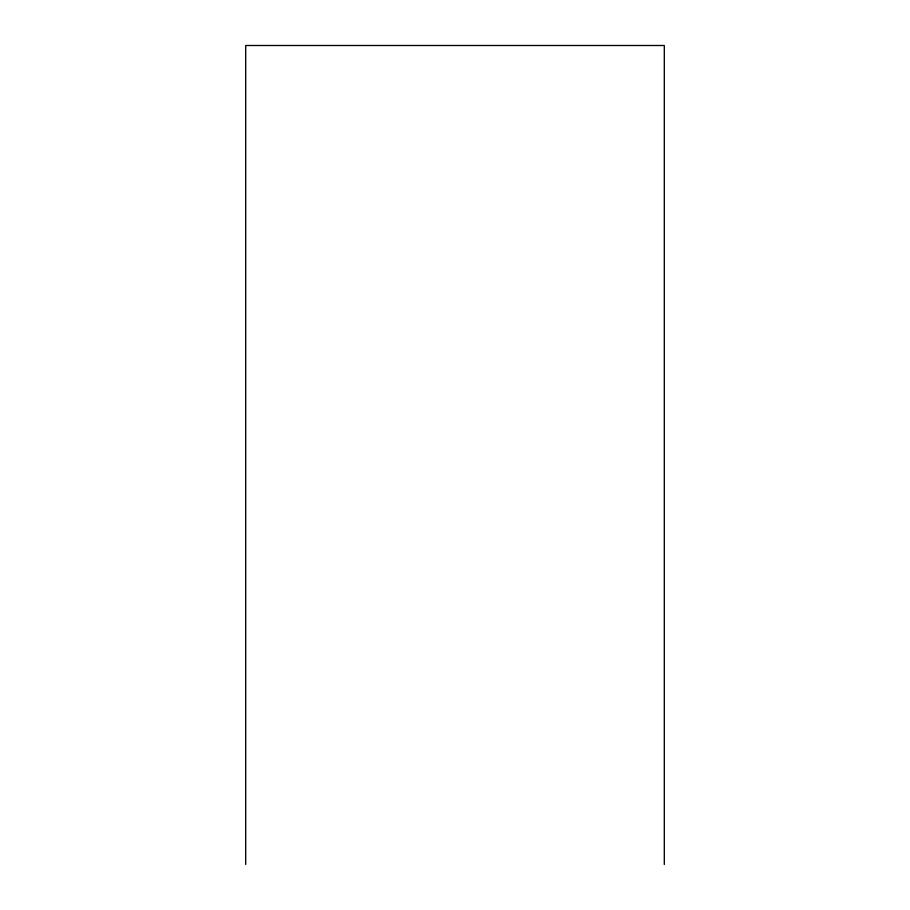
<?xml version="1.0" encoding="UTF-8"?>
<svg xmlns="http://www.w3.org/2000/svg" width="910" height="910" viewBox="0 0 910 910"><rect width="100%" height="100%" fill="white"/><g stroke="black" fill="none" stroke-linecap="round" stroke-linejoin="round"><path stroke-width="1.36" d="M664.3 864.5L664.3 45.5L245.7 45.5L245.7 864.5"/></g></svg>
